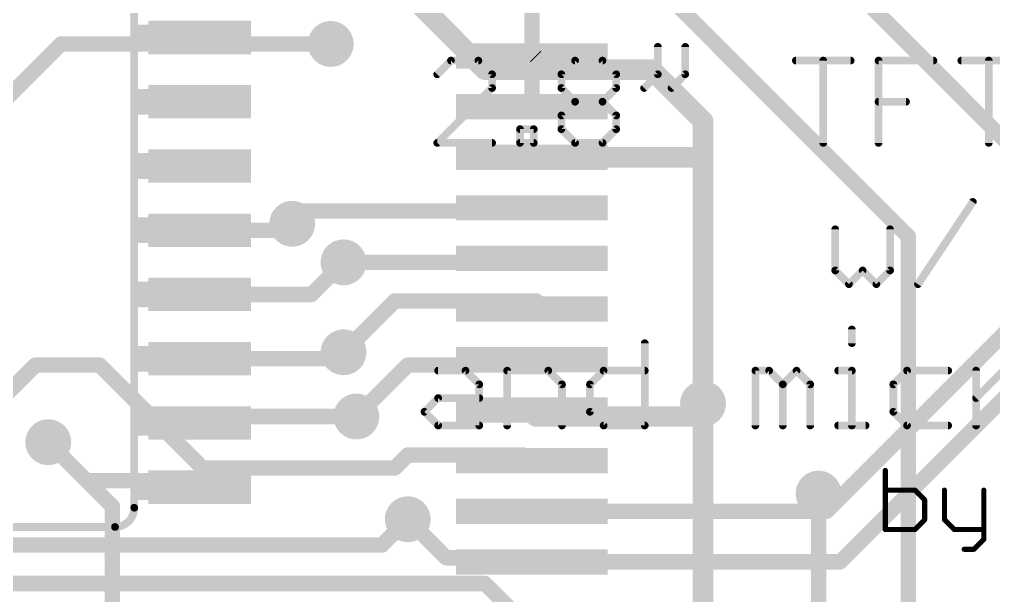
# Model space of a CAD drawing. Extents: x -5.1 to 70.5, y -0.2 to 53.5.
# Drawn here: x 32.2 to 51.47, y 31 to 42.39 of the extents above; entities that cross this region are included whole.
import ezdxf

# ---------------------------------------------------------------- set-up
doc = ezdxf.new("R2010")
doc.units = 0
for name, color, linetype in [('1', 12, 'CONTINUOUS'), ('16', 132, 'CONTINUOUS'), ('18', 110, 'CONTINUOUS'), ('21', 253, 'CONTINUOUS'), ('51', 253, 'CONTINUOUS')]:
    doc.layers.add(name, color=color, linetype=linetype)

# ---------------------------------------------------------------- blocks, each defined once
blk = doc.blocks.new('RECT')
blk.add_solid([(-0.5, -0.5), (0.5, -0.5), (-0.5, 0.5), (0.5, 0.5)])
blk = doc.blocks.new('ROUNDV')
at = {"const_width": 0.5}
blk.add_lwpolyline([(0, -0.25, 1), (0, 0.25, 1), (0, -0.25)], format="xyb", dxfattribs=at)

msp = doc.modelspace()

# ---------------------------------------------------------------- linework, layer by layer
at = {"layer": '1'}
for points, const_width in [([(55.626, 36.068), (46.736, 44.958)], 0.3048), ([(38.354, 44.45), (41.402, 41.402)], 0.4064), ([(49.784, 38.1), (45.212, 42.672)], 0.3048), ([(35.56, 41.91), (35.687, 42.037)], 0.3048), ([(38.354, 41.91), (35.56, 41.91)], 0.3048), ([(35.687, 42.037), (35.7632, 42.037)], 0.3048), ([(41.402, 41.402), (44.704, 41.402)], 0.4064), ([(44.704, 41.402), (45.72, 40.386)], 0.4064), ([(45.72, 40.386), (45.72, 34.798)], 0.4064), ([(35.7632, 38.227), (37.465, 38.227)], 0.3048), ([(37.465, 38.227), (37.592, 38.354)], 0.3048), ([(49.784, 29.21), (49.784, 38.1)], 0.3048), ([(37.973, 36.957), (38.608, 37.592)], 0.3048), ([(35.7632, 36.957), (37.973, 36.957)], 0.3048), ([(38.481, 35.687), (38.608, 35.814)], 0.3048), ([(35.7632, 35.687), (38.481, 35.687)], 0.3048), ([(45.72, 34.798), (45.72, 29.718)], 0.4064), ([(35.7632, 34.417), (35.8902, 34.544)], 0.3048), ([(35.8902, 34.544), (38.862, 34.544)], 0.3048), ([(32.766, 34.036), (33.528, 33.274)], 0.3048), ([(33.528, 33.274), (35.814, 33.274)], 0.3048), ([(35.814, 33.1978), (35.7632, 33.147)], 0.3048), ([(35.814, 33.274), (35.814, 33.1978)], 0.3048), ([(48.006, 28.194), (48.006, 33.02)], 0.3048), ([(39.37, 32.004), (39.878, 32.512)], 0.3048), ([(30.734, 32.004), (39.37, 32.004)], 0.3048), ([(29.464, 31.242), (41.402, 31.242)], 0.3048), ([(41.402, 31.242), (45.72, 26.924)], 0.3048)]:
    msp.add_lwpolyline(points, dxfattribs=dict(at, const_width=const_width))
for points, const_width in [([(35.56, 41.9862, 1), (35.56, 41.8338)], 0.1524), ([(35.5061, 41.9639, 1), (35.6139, 41.8561)], 0.1524), ([(35.687, 42.1132, 1), (35.687, 41.9608)], 0.1524), ([(35.7409, 41.9831, 1), (35.6331, 42.0909)], 0.1524), ([(35.7632, 41.9608, 1), (35.7632, 42.1132)], 0.1524), ([(38.354, 41.8338, 1), (38.354, 41.9862)], 0.1524), ([(41.402, 41.5036, 1), (41.402, 41.3004)], 0.2032), ([(41.3302, 41.3302, 1), (41.4738, 41.4738)], 0.2032), ([(44.7758, 41.4738, 1), (44.6322, 41.3302)], 0.2032), ([(44.704, 41.3004, 1), (44.704, 41.5036)], 0.2032), ([(45.8216, 40.386, 1), (45.6184, 40.386)], 0.2032), ([(45.6482, 40.3142, 1), (45.7918, 40.4578)], 0.2032), ([(35.7632, 38.3032, 1), (35.7632, 38.1508)], 0.1524), ([(37.4111, 38.2809, 1), (37.5189, 38.1731)], 0.1524), ([(37.465, 38.1508, 1), (37.465, 38.3032)], 0.1524), ([(37.6459, 38.3001, 1), (37.5381, 38.4079)], 0.1524), ([(49.8602, 38.1, 1), (49.7078, 38.1)], 0.1524), ([(49.7301, 38.0461, 1), (49.8379, 38.1539)], 0.1524), ([(38.6619, 37.5381, 1), (38.5541, 37.6459)], 0.1524), ([(35.7632, 37.0332, 1), (35.7632, 36.8808)], 0.1524), ([(37.9191, 37.0109, 1), (38.0269, 36.9031)], 0.1524), ([(37.973, 36.8808, 1), (37.973, 37.0332)], 0.1524), ([(38.6619, 35.7601, 1), (38.5541, 35.8679)], 0.1524), ([(35.7632, 35.7632, 1), (35.7632, 35.6108)], 0.1524), ([(38.4271, 35.7409, 1), (38.5349, 35.6331)], 0.1524), ([(38.481, 35.6108, 1), (38.481, 35.7632)], 0.1524), ([(45.8216, 34.798, 1), (45.6184, 34.798)], 0.2032), ([(45.6184, 34.798, 1), (45.8216, 34.798)], 0.2032), ([(35.8902, 34.6202, 1), (35.8902, 34.4678)], 0.1524), ([(35.9441, 34.4901, 1), (35.8363, 34.5979)], 0.1524), ([(38.862, 34.4678, 1), (38.862, 34.6202)], 0.1524), ([(35.7093, 34.4709, 1), (35.8171, 34.3631)], 0.1524), ([(32.8199, 34.0899, 1), (32.7121, 33.9821)], 0.1524), ([(33.528, 33.3502, 1), (33.528, 33.1978)], 0.1524), ([(33.4741, 33.2201, 1), (33.5819, 33.3279)], 0.1524), ([(35.8902, 33.274, 1), (35.7378, 33.274)], 0.1524), ([(35.8679, 33.1439, 1), (35.7601, 33.2517)], 0.1524), ([(35.814, 33.1978, 1), (35.814, 33.3502)], 0.1524), ([(35.7093, 33.2009, 1), (35.8171, 33.0931)], 0.1524), ([(35.7378, 33.1978, 1), (35.8902, 33.1978)], 0.1524), ([(48.0822, 33.02, 1), (47.9298, 33.02)], 0.1524), ([(39.9319, 32.4581, 1), (39.8241, 32.5659)], 0.1524), ([(39.3161, 32.0579, 1), (39.4239, 31.9501)], 0.1524), ([(39.37, 31.9278, 1), (39.37, 32.0802)], 0.1524), ([(41.4559, 31.2959, 1), (41.3481, 31.1881)], 0.1524), ([(41.402, 31.1658, 1), (41.402, 31.3182)], 0.1524)]:
    msp.add_lwpolyline(points, format="xyb", dxfattribs=dict(at, const_width=const_width))
at = {"layer": '16'}
for points, const_width in [([(42.334, 42.67), (42.334, 41.74)], 0.3048), ([(30.226, 39.116), (33.02, 41.91)], 0.3048), ([(33.02, 41.91), (38.354, 41.91)], 0.3048), ([(42.334, 41.74), (42.404, 41.67)], 0.3048), ([(42.404, 41.67), (42.334, 41.67)], 0.3048), ([(42.334, 41.67), (42.334, 40.724)], 0.3048), ([(42.404, 41.67), (42.418, 41.656)], 0.3048), ([(42.334, 40.724), (42.388, 40.67)], 0.3048), ([(42.388, 40.67), (42.334, 40.67)], 0.3048), ([(42.388, 40.67), (42.418, 40.64)], 0.3048), ([(48.434, 31.67), (57.404, 40.64)], 0.3048), ([(45.72, 39.67), (42.334, 39.67)], 0.4064), ([(45.72, 34.798), (45.72, 39.67)], 0.4064), ([(48.164, 32.67), (54.864, 39.37)], 0.3048), ([(37.592, 38.354), (37.846, 38.608)], 0.3048), ([(37.846, 38.608), (42.396, 38.608)], 0.3048), ([(42.396, 38.608), (42.334, 38.67)], 0.3048), ([(42.396, 38.608), (42.418, 38.608)], 0.3048), ([(42.164, 37.592), (42.242, 37.67)], 0.3048), ([(42.242, 37.67), (42.334, 37.67)], 0.3048), ([(38.608, 37.592), (42.164, 37.592)], 0.3048), ([(38.608, 35.814), (39.624, 36.83)], 0.3048), ([(39.624, 36.83), (42.418, 36.83)], 0.3048), ([(42.418, 36.754), (42.334, 36.67)], 0.3048), ([(42.418, 36.83), (42.418, 36.754)], 0.3048), ([(31.242, 34.29), (32.512, 35.56)], 0.3048), ([(32.512, 35.56), (33.782, 35.56)], 0.3048), ([(33.782, 35.56), (35.814, 33.528)], 0.3048), ([(38.862, 34.544), (39.878, 35.56)], 0.3048), ([(39.878, 35.56), (42.418, 35.56)], 0.3048), ([(42.418, 35.586), (42.334, 35.67)], 0.3048), ([(42.418, 35.56), (42.418, 35.586)], 0.3048), ([(45.72, 34.798), (45.466, 34.544)], 0.4064), ([(42.418, 34.586), (42.334, 34.67)], 0.4064), ([(42.418, 34.544), (42.418, 34.586)], 0.4064), ([(45.466, 34.544), (42.418, 34.544)], 0.4064), ([(34.036, 32.766), (32.766, 34.036)], 0.3048), ([(39.624, 33.528), (39.878, 33.782)], 0.3048), ([(39.878, 33.782), (42.164, 33.782)], 0.3048), ([(42.164, 33.782), (42.276, 33.67)], 0.3048), ([(42.276, 33.67), (42.334, 33.67)], 0.3048), ([(35.814, 33.528), (39.624, 33.528)], 0.3048), ([(48.006, 33.02), (47.752, 32.766)], 0.3048), ([(34.036, 22.098), (34.036, 32.766)], 0.3048), ([(47.752, 32.67), (42.334, 32.67)], 0.3048), ([(47.752, 32.766), (47.752, 32.67)], 0.3048), ([(47.752, 32.67), (48.164, 32.67)], 0.3048), ([(39.878, 32.512), (40.64, 31.75)], 0.3048), ([(40.64, 31.75), (42.418, 31.75)], 0.3048), ([(42.334, 31.67), (48.434, 31.67)], 0.3048), ([(42.338, 31.67), (42.334, 31.67)], 0.3048), ([(42.418, 31.75), (42.338, 31.67)], 0.3048)]:
    msp.add_lwpolyline(points, dxfattribs=dict(at, const_width=const_width))
for points, const_width in [([(33.02, 41.9862, 1), (33.02, 41.8338)], 0.1524), ([(33.0739, 41.8561, 1), (32.9661, 41.9639)], 0.1524), ([(38.354, 41.8338, 1), (38.354, 41.9862)], 0.1524), ([(42.3879, 41.7939, 1), (42.2801, 41.6861)], 0.1524), ([(42.334, 41.7462, 1), (42.334, 41.5938)], 0.1524), ([(42.4102, 41.67, 1), (42.2578, 41.67)], 0.1524), ([(42.4579, 41.7239, 1), (42.3501, 41.6161)], 0.1524), ([(42.404, 41.5938, 1), (42.404, 41.7462)], 0.1524), ([(42.2578, 41.74, 1), (42.4102, 41.74)], 0.1524), ([(42.3501, 41.6161, 1), (42.4579, 41.7239)], 0.1524), ([(42.3641, 41.6021, 1), (42.4719, 41.7099)], 0.1524), ([(42.3879, 40.7779, 1), (42.2801, 40.6701)], 0.1524), ([(42.334, 40.7462, 1), (42.334, 40.5938)], 0.1524), ([(42.2578, 40.724, 1), (42.4102, 40.724)], 0.1524), ([(42.4419, 40.7239, 1), (42.3341, 40.6161)], 0.1524), ([(42.3341, 40.6161, 1), (42.4419, 40.7239)], 0.1524), ([(42.3641, 40.5861, 1), (42.4719, 40.6939)], 0.1524), ([(42.388, 40.5938, 1), (42.388, 40.7462)], 0.1524), ([(42.334, 39.7716, 1), (42.334, 39.5684)], 0.2032), ([(45.8216, 39.67, 1), (45.6184, 39.67)], 0.2032), ([(45.72, 39.5684, 1), (45.72, 39.7716)], 0.2032), ([(37.846, 38.6842, 1), (37.846, 38.5318)], 0.1524), ([(37.8999, 38.5541, 1), (37.7921, 38.6619)], 0.1524), ([(42.3879, 38.7239, 1), (42.2801, 38.6161)], 0.1524), ([(42.396, 38.6842, 1), (42.396, 38.5318)], 0.1524), ([(42.3421, 38.5541, 1), (42.4499, 38.6619)], 0.1524), ([(42.396, 38.5318, 1), (42.396, 38.6842)], 0.1524), ([(42.418, 38.5318, 1), (42.418, 38.6842)], 0.1524), ([(37.5381, 38.4079, 1), (37.6459, 38.3001)], 0.1524), ([(42.242, 37.7462, 1), (42.242, 37.5938)], 0.1524), ([(42.2959, 37.6161, 1), (42.1881, 37.7239)], 0.1524), ([(42.334, 37.5938, 1), (42.334, 37.7462)], 0.1524), ([(38.608, 37.6682, 1), (38.608, 37.5158)], 0.1524), ([(42.1101, 37.6459, 1), (42.2179, 37.5381)], 0.1524), ([(42.164, 37.5158, 1), (42.164, 37.6682)], 0.1524), ([(39.624, 36.9062, 1), (39.624, 36.7538)], 0.1524), ([(39.6779, 36.7761, 1), (39.5701, 36.8839)], 0.1524), ([(42.4942, 36.83, 1), (42.3418, 36.83)], 0.1524), ([(42.3418, 36.754, 1), (42.4942, 36.754)], 0.1524), ([(42.4719, 36.7001, 1), (42.3641, 36.8079)], 0.1524), ([(42.418, 36.7538, 1), (42.418, 36.9062)], 0.1524), ([(42.2801, 36.7239, 1), (42.3879, 36.6161)], 0.1524), ([(38.5541, 35.8679, 1), (38.6619, 35.7601)], 0.1524), ([(32.512, 35.6362, 1), (32.512, 35.4838)], 0.1524), ([(32.5659, 35.5061, 1), (32.4581, 35.6139)], 0.1524), ([(33.8359, 35.6139, 1), (33.7281, 35.5061)], 0.1524), ([(33.782, 35.4838, 1), (33.782, 35.6362)], 0.1524), ([(39.878, 35.6362, 1), (39.878, 35.4838)], 0.1524), ([(39.9319, 35.5061, 1), (39.8241, 35.6139)], 0.1524), ([(42.3879, 35.7239, 1), (42.2801, 35.6161)], 0.1524), ([(42.4942, 35.586, 1), (42.3418, 35.586)], 0.1524), ([(42.3641, 35.5321, 1), (42.4719, 35.6399)], 0.1524), ([(42.418, 35.4838, 1), (42.418, 35.6362)], 0.1524), ([(42.3418, 35.56, 1), (42.4942, 35.56)], 0.1524), ([(45.6184, 34.798, 1), (45.8216, 34.798)], 0.2032), ([(45.7918, 34.7262, 1), (45.6482, 34.8698)], 0.2032), ([(42.4058, 34.7418, 1), (42.2622, 34.5982)], 0.2032), ([(42.5196, 34.586, 1), (42.3164, 34.586)], 0.2032), ([(42.418, 34.6456, 1), (42.418, 34.4424)], 0.2032), ([(42.3462, 34.5142, 1), (42.4898, 34.6578)], 0.2032), ([(45.3942, 34.6158, 1), (45.5378, 34.4722)], 0.2032), ([(45.466, 34.4424, 1), (45.466, 34.6456)], 0.2032), ([(38.8081, 34.5979, 1), (38.9159, 34.4901)], 0.1524), ([(42.3164, 34.544, 1), (42.5196, 34.544)], 0.2032), ([(32.8199, 34.0899, 1), (32.7121, 33.9821)], 0.1524), ([(39.878, 33.8582, 1), (39.878, 33.7058)], 0.1524), ([(39.9319, 33.7281, 1), (39.8241, 33.8359)], 0.1524), ([(42.2179, 33.8359, 1), (42.1101, 33.7281)], 0.1524), ([(42.164, 33.7058, 1), (42.164, 33.8582)], 0.1524), ([(42.276, 33.7462, 1), (42.276, 33.5938)], 0.1524), ([(42.2221, 33.6161, 1), (42.3299, 33.7239)], 0.1524), ([(42.334, 33.5938, 1), (42.334, 33.7462)], 0.1524), ([(35.814, 33.6042, 1), (35.814, 33.4518)], 0.1524), ([(35.7601, 33.4741, 1), (35.8679, 33.5819)], 0.1524), ([(39.5701, 33.5819, 1), (39.6779, 33.4741)], 0.1524), ([(39.624, 33.4518, 1), (39.624, 33.6042)], 0.1524), ([(48.0599, 32.9661, 1), (47.9521, 33.0739)], 0.1524), ([(34.1122, 32.766, 1), (33.9598, 32.766)], 0.1524), ([(33.9821, 32.7121, 1), (34.0899, 32.8199)], 0.1524), ([(42.334, 32.7462, 1), (42.334, 32.5938)], 0.1524), ([(47.8282, 32.766, 1), (47.6758, 32.766)], 0.1524), ([(47.6981, 32.8199, 1), (47.8059, 32.7121)], 0.1524), ([(47.752, 32.7462, 1), (47.752, 32.5938)], 0.1524), ([(47.752, 32.5938, 1), (47.752, 32.7462)], 0.1524), ([(48.1101, 32.7239, 1), (48.2179, 32.6161)], 0.1524), ([(48.164, 32.5938, 1), (48.164, 32.7462)], 0.1524), ([(39.9319, 32.5659, 1), (39.8241, 32.4581)], 0.1524), ([(47.6758, 32.67, 1), (47.8282, 32.67)], 0.1524), ([(40.64, 31.8262, 1), (40.64, 31.6738)], 0.1524), ([(40.5861, 31.6961, 1), (40.6939, 31.8039)], 0.1524), ([(42.334, 31.7462, 1), (42.334, 31.5938)], 0.1524), ([(42.334, 31.7462, 1), (42.334, 31.5938)], 0.1524), ([(42.2841, 31.7239, 1), (42.3919, 31.6161)], 0.1524), ([(42.338, 31.5938, 1), (42.338, 31.7462)], 0.1524), ([(42.4719, 31.6961, 1), (42.3641, 31.8039)], 0.1524), ([(42.418, 31.6738, 1), (42.418, 31.8262)], 0.1524), ([(48.3801, 31.7239, 1), (48.4879, 31.6161)], 0.1524), ([(48.434, 31.5938, 1), (48.434, 31.7462)], 0.1524)]:
    msp.add_lwpolyline(points, format="xyb", dxfattribs=dict(at, const_width=const_width))
at = {"layer": '21'}
for points, const_width in [([(44.8263, 41.8524), (44.8263, 41.31)], 0.1524), ([(45.3686, 41.8524), (45.3686, 41.31)], 0.1524), ([(40.7334, 41.5812), (40.4622, 41.31)], 0.1524), ([(41.2757, 41.5812), (40.7334, 41.5812)], 0.1524), ([(41.5469, 41.31), (41.2757, 41.5812)], 0.1524), ([(42.9179, 41.31), (43.1891, 41.5812)], 0.1524), ([(43.1891, 41.5812), (43.7314, 41.5812)], 0.1524), ([(43.7314, 41.5812), (44.0026, 41.31)], 0.1524), ([(47.5565, 41.5812), (48.6412, 41.5812)], 0.1524), ([(48.0989, 39.9542), (48.0989, 41.5812)], 0.1524), ([(49.1937, 39.9542), (49.1937, 41.5812)], 0.1524), ([(49.1937, 41.5812), (50.2784, 41.5812)], 0.1524), ([(50.8309, 41.5812), (51.9155, 41.5812)], 0.1524), ([(51.3732, 39.9542), (51.3732, 41.5812)], 0.1524), ([(41.5469, 41.0389), (41.5469, 41.31)], 0.1524), ([(42.9179, 41.0389), (42.9179, 41.31)], 0.1524), ([(44.0026, 41.31), (44.0026, 41.0389)], 0.1524), ([(44.8263, 41.31), (44.5551, 41.0389)], 0.1524), ([(45.3686, 41.31), (45.0974, 41.0389)], 0.1524), ([(40.4622, 39.9542), (41.5469, 41.0389)], 0.1524), ([(43.1891, 40.7677), (42.9179, 41.0389)], 0.1524), ([(44.0026, 41.0389), (43.7314, 40.7677)], 0.1524), ([(42.9179, 40.4965), (43.1891, 40.7677)], 0.1524), ([(43.1891, 40.7677), (43.7314, 40.7677)], 0.1524), ([(43.7314, 40.7677), (44.0026, 40.4965)], 0.1524), ([(49.1937, 40.7677), (49.736, 40.7677)], 0.1524), ([(42.9179, 40.2254), (42.9179, 40.4965)], 0.1524), ([(44.0026, 40.4965), (44.0026, 40.2254)], 0.1524), ([(42.0994, 39.9542), (42.0994, 40.2254)], 0.1524), ([(42.0994, 40.2254), (42.3705, 40.2254)], 0.1524), ([(42.3705, 40.2254), (42.3705, 39.9542)], 0.1524), ([(43.1891, 39.9542), (42.9179, 40.2254)], 0.1524), ([(44.0026, 40.2254), (43.7314, 39.9542)], 0.1524), ([(41.5469, 39.9542), (40.4622, 39.9542)], 0.1524), ([(42.3705, 39.9542), (42.0994, 39.9542)], 0.1524), ([(43.7314, 39.9542), (43.1891, 39.9542)], 0.1524), ([(49.9734, 37.1602), (51.058, 38.7872)], 0.1524), ([(48.3362, 38.2449), (48.3362, 37.4314)], 0.1524), ([(49.4209, 37.4314), (49.4209, 38.2449)], 0.1524), ([(48.3362, 37.4314), (48.6074, 37.1602)], 0.1524), ([(48.6074, 37.1602), (48.8785, 37.4314)], 0.1524), ([(48.8785, 37.4314), (49.1497, 37.1602)], 0.1524), ([(49.1497, 37.1602), (49.4209, 37.4314)], 0.1524), ([(48.6651, 36.2644), (48.6651, 35.9932)], 0.1524), ([(44.5672, 35.9932), (44.5672, 34.3662)], 0.1524), ([(40.4794, 35.4509), (41.0217, 35.4509)], 0.1524), ([(41.0217, 35.4509), (41.2929, 35.1797)], 0.1524), ([(41.8454, 34.3662), (41.8454, 35.4509)], 0.1524), ([(41.8454, 35.4509), (42.6589, 35.4509)], 0.1524), ([(42.6589, 35.4509), (42.93, 35.1797)], 0.1524), ([(43.4825, 35.1797), (43.7537, 35.4509)], 0.1524), ([(43.7537, 35.4509), (44.5672, 35.4509)], 0.1524), ([(46.7568, 34.3662), (46.7568, 35.4509)], 0.1524), ([(46.7568, 35.4509), (47.028, 35.4509)], 0.1524), ([(47.028, 35.4509), (47.2992, 35.1797)], 0.1524), ([(47.2992, 35.1797), (47.5703, 35.4509)], 0.1524), ([(47.5703, 35.4509), (47.8415, 35.1797)], 0.1524), ([(48.394, 35.4509), (48.6651, 35.4509)], 0.1524), ([(48.6651, 35.4509), (48.6651, 34.3662)], 0.1524), ([(49.7566, 35.4509), (49.4854, 35.1797)], 0.1524), ([(50.5701, 35.4509), (49.7566, 35.4509)], 0.1524), ([(51.1226, 34.3662), (51.1226, 35.4509)], 0.1524), ([(51.1226, 34.9085), (51.6649, 35.4509)], 0.1524), ([(41.2929, 35.1797), (41.2929, 34.3662)], 0.1524), ([(42.93, 35.1797), (42.93, 34.3662)], 0.1524), ([(43.4825, 34.6374), (43.4825, 35.1797)], 0.1524), ([(47.2992, 35.1797), (47.2992, 34.3662)], 0.1524), ([(47.8415, 35.1797), (47.8415, 34.3662)], 0.1524), ([(49.4854, 35.1797), (49.4854, 34.6374)], 0.1524), ([(40.2082, 34.6374), (40.4794, 34.9085)], 0.1524), ([(40.4794, 34.9085), (41.2929, 34.9085)], 0.1524), ([(40.4794, 34.3662), (40.2082, 34.6374)], 0.1524), ([(43.7537, 34.3662), (43.4825, 34.6374)], 0.1524), ([(49.4854, 34.6374), (49.7566, 34.3662)], 0.1524), ([(41.2929, 34.3662), (40.4794, 34.3662)], 0.1524), ([(44.5672, 34.3662), (43.7537, 34.3662)], 0.1524), ([(48.394, 34.3662), (48.9363, 34.3662)], 0.1524), ([(49.7566, 34.3662), (50.5701, 34.3662)], 0.1524), ([(49.3268, 33.4782), (49.3268, 32.3088)], 0.1016), ([(49.9115, 33.0884), (49.3268, 33.0884)], 0.1016), ([(50.1064, 32.8935), (49.9115, 33.0884)], 0.1016), ([(50.4962, 33.0884), (50.4962, 32.5037)], 0.1016), ([(51.2758, 33.0884), (51.2758, 32.1139)], 0.1016), ([(50.1064, 32.5037), (50.1064, 32.8935)], 0.1016), ([(27.3812, 32.3596), (34.0868, 32.3596)], 0.1524), ([(49.9115, 32.3088), (50.1064, 32.5037)], 0.1016), ([(50.4962, 32.5037), (50.6911, 32.3088)], 0.1016), ([(49.3268, 32.3088), (49.9115, 32.3088)], 0.1016), ([(50.6911, 32.3088), (51.2758, 32.3088)], 0.1016), ([(51.2758, 32.1139), (51.0809, 31.919)], 0.1016), ([(51.0809, 31.919), (50.886, 31.919)], 0.1016)]:
    msp.add_lwpolyline(points, dxfattribs=dict(at, const_width=const_width))
for points, const_width in [([(44.8644, 41.8524, 1), (44.7882, 41.8524)], 0.0762), ([(45.4067, 41.8524, 1), (45.3305, 41.8524)], 0.0762), ([(40.7334, 41.6193, 1), (40.7334, 41.5431)], 0.0762), ([(40.7603, 41.5542, 1), (40.7064, 41.6081)], 0.0762), ([(41.3026, 41.6081, 1), (41.2488, 41.5542)], 0.0762), ([(41.2757, 41.5431, 1), (41.2757, 41.6193)], 0.0762), ([(43.1891, 41.6193, 1), (43.1891, 41.5431)], 0.0762), ([(43.216, 41.5542, 1), (43.1622, 41.6081)], 0.0762), ([(43.7584, 41.6081, 1), (43.7045, 41.5542)], 0.0762), ([(43.7314, 41.5431, 1), (43.7314, 41.6193)], 0.0762), ([(47.5565, 41.6193, 1), (47.5565, 41.5431)], 0.0762), ([(48.137, 41.5812, 1), (48.0608, 41.5812)], 0.0762), ([(48.6412, 41.5431, 1), (48.6412, 41.6193)], 0.0762), ([(49.2318, 41.5812, 1), (49.1556, 41.5812)], 0.0762), ([(49.1937, 41.6193, 1), (49.1937, 41.5431)], 0.0762), ([(50.2784, 41.5431, 1), (50.2784, 41.6193)], 0.0762), ([(50.8309, 41.6193, 1), (50.8309, 41.5431)], 0.0762), ([(51.4113, 41.5812, 1), (51.3351, 41.5812)], 0.0762), ([(40.4353, 41.337, 1), (40.4891, 41.2831)], 0.0762), ([(41.585, 41.31, 1), (41.5088, 41.31)], 0.0762), ([(41.5199, 41.2831, 1), (41.5738, 41.337)], 0.0762), ([(42.956, 41.31, 1), (42.8798, 41.31)], 0.0762), ([(42.891, 41.337, 1), (42.9449, 41.2831)], 0.0762), ([(44.0407, 41.31, 1), (43.9645, 41.31)], 0.0762), ([(43.9757, 41.2831, 1), (44.0295, 41.337)], 0.0762), ([(44.7882, 41.31, 1), (44.8644, 41.31)], 0.0762), ([(44.8532, 41.2831, 1), (44.7993, 41.337)], 0.0762), ([(45.3305, 41.31, 1), (45.4067, 41.31)], 0.0762), ([(45.3955, 41.2831, 1), (45.3416, 41.337)], 0.0762), ([(41.5088, 41.0389, 1), (41.585, 41.0389)], 0.0762), ([(41.5738, 41.0119, 1), (41.5199, 41.0658)], 0.0762), ([(42.9449, 41.0658, 1), (42.891, 41.0119)], 0.0762), ([(42.8798, 41.0389, 1), (42.956, 41.0389)], 0.0762), ([(43.9645, 41.0389, 1), (44.0407, 41.0389)], 0.0762), ([(44.0295, 41.0119, 1), (43.9757, 41.0658)], 0.0762), ([(44.5281, 41.0658, 1), (44.582, 41.0119)], 0.0762), ([(45.0705, 41.0658, 1), (45.1244, 41.0119)], 0.0762), ([(43.1891, 40.8058, 1), (43.1891, 40.7296)], 0.0762), ([(43.216, 40.7408, 1), (43.1622, 40.7946)], 0.0762), ([(43.1622, 40.7408, 1), (43.216, 40.7946)], 0.0762), ([(43.7584, 40.7946, 1), (43.7045, 40.7408)], 0.0762), ([(43.7045, 40.7946, 1), (43.7584, 40.7408)], 0.0762), ([(43.7314, 40.7296, 1), (43.7314, 40.8058)], 0.0762), ([(49.1937, 40.8058, 1), (49.1937, 40.7296)], 0.0762), ([(49.736, 40.7296, 1), (49.736, 40.8058)], 0.0762), ([(42.956, 40.4965, 1), (42.8798, 40.4965)], 0.0762), ([(42.891, 40.5235, 1), (42.9449, 40.4696)], 0.0762), ([(44.0407, 40.4965, 1), (43.9645, 40.4965)], 0.0762), ([(43.9757, 40.4696, 1), (44.0295, 40.5235)], 0.0762), ([(42.1375, 40.2254, 1), (42.0613, 40.2254)], 0.0762), ([(42.0994, 40.2635, 1), (42.0994, 40.1873)], 0.0762), ([(42.4086, 40.2254, 1), (42.3324, 40.2254)], 0.0762), ([(42.3705, 40.1873, 1), (42.3705, 40.2635)], 0.0762), ([(42.9449, 40.2523, 1), (42.891, 40.1984)], 0.0762), ([(44.0295, 40.1984, 1), (43.9757, 40.2523)], 0.0762), ([(42.8798, 40.2254, 1), (42.956, 40.2254)], 0.0762), ([(43.9645, 40.2254, 1), (44.0407, 40.2254)], 0.0762), ([(40.4622, 39.9923, 1), (40.4622, 39.9161)], 0.0762), ([(40.4353, 39.9811, 1), (40.4891, 39.9273)], 0.0762), ([(41.5469, 39.9161, 1), (41.5469, 39.9923)], 0.0762), ([(42.0994, 39.9923, 1), (42.0994, 39.9161)], 0.0762), ([(42.0613, 39.9542, 1), (42.1375, 39.9542)], 0.0762), ([(42.3324, 39.9542, 1), (42.4086, 39.9542)], 0.0762), ([(42.3705, 39.9161, 1), (42.3705, 39.9923)], 0.0762), ([(43.1891, 39.9923, 1), (43.1891, 39.9161)], 0.0762), ([(43.1622, 39.9273, 1), (43.216, 39.9811)], 0.0762), ([(43.7045, 39.9811, 1), (43.7584, 39.9273)], 0.0762), ([(43.7314, 39.9161, 1), (43.7314, 39.9923)], 0.0762), ([(48.0608, 39.9542, 1), (48.137, 39.9542)], 0.0762), ([(49.1556, 39.9542, 1), (49.2318, 39.9542)], 0.0762), ([(51.3351, 39.9542, 1), (51.4113, 39.9542)], 0.0762), ([(51.0897, 38.7661, 1), (51.0263, 38.8083)], 0.0762), ([(48.3743, 38.2449, 1), (48.2981, 38.2449)], 0.0762), ([(49.459, 38.2449, 1), (49.3828, 38.2449)], 0.0762), ([(48.3631, 37.4583, 1), (48.3093, 37.4044)], 0.0762), ([(48.2981, 37.4314, 1), (48.3743, 37.4314)], 0.0762), ([(48.9055, 37.4583, 1), (48.8516, 37.4044)], 0.0762), ([(48.9055, 37.4044, 1), (48.8516, 37.4583)], 0.0762), ([(49.3828, 37.4314, 1), (49.459, 37.4314)], 0.0762), ([(49.4478, 37.4044, 1), (49.3939, 37.4583)], 0.0762), ([(48.5804, 37.1871, 1), (48.6343, 37.1333)], 0.0762), ([(48.5804, 37.1333, 1), (48.6343, 37.1871)], 0.0762), ([(49.1228, 37.1871, 1), (49.1766, 37.1333)], 0.0762), ([(49.1228, 37.1333, 1), (49.1766, 37.1871)], 0.0762), ([(49.9417, 37.1813, 1), (50.0051, 37.1391)], 0.0762), ([(48.7032, 36.2644, 1), (48.627, 36.2644)], 0.0762), ([(44.6053, 35.9932, 1), (44.5291, 35.9932)], 0.0762), ([(48.627, 35.9932, 1), (48.7032, 35.9932)], 0.0762), ([(40.4794, 35.489, 1), (40.4794, 35.4128)], 0.0762), ([(41.0486, 35.4778, 1), (40.9948, 35.4239)], 0.0762), ([(41.0217, 35.4128, 1), (41.0217, 35.489)], 0.0762), ([(41.8835, 35.4509, 1), (41.8073, 35.4509)], 0.0762), ([(41.8454, 35.489, 1), (41.8454, 35.4128)], 0.0762), ([(42.6858, 35.4778, 1), (42.6319, 35.4239)], 0.0762), ([(42.6589, 35.4128, 1), (42.6589, 35.489)], 0.0762), ([(43.7537, 35.489, 1), (43.7537, 35.4128)], 0.0762), ([(43.7806, 35.4239, 1), (43.7267, 35.4778)], 0.0762), ([(44.5672, 35.4128, 1), (44.5672, 35.489)], 0.0762), ([(46.7949, 35.4509, 1), (46.7187, 35.4509)], 0.0762), ([(46.7568, 35.489, 1), (46.7568, 35.4128)], 0.0762), ([(47.0549, 35.4778, 1), (47.001, 35.4239)], 0.0762), ([(47.028, 35.4128, 1), (47.028, 35.489)], 0.0762), ([(47.5973, 35.4778, 1), (47.5434, 35.4239)], 0.0762), ([(47.5973, 35.4239, 1), (47.5434, 35.4778)], 0.0762), ([(48.394, 35.489, 1), (48.394, 35.4128)], 0.0762), ([(48.7032, 35.4509, 1), (48.627, 35.4509)], 0.0762), ([(48.6651, 35.4128, 1), (48.6651, 35.489)], 0.0762), ([(49.7566, 35.489, 1), (49.7566, 35.4128)], 0.0762), ([(49.7835, 35.4239, 1), (49.7296, 35.4778)], 0.0762), ([(50.5701, 35.4128, 1), (50.5701, 35.489)], 0.0762), ([(51.1607, 35.4509, 1), (51.0845, 35.4509)], 0.0762), ([(41.331, 35.1797, 1), (41.2548, 35.1797)], 0.0762), ([(41.2659, 35.1528, 1), (41.3198, 35.2066)], 0.0762), ([(42.9681, 35.1797, 1), (42.8919, 35.1797)], 0.0762), ([(42.9031, 35.1528, 1), (42.957, 35.2066)], 0.0762), ([(43.5206, 35.1797, 1), (43.4444, 35.1797)], 0.0762), ([(43.4556, 35.2066, 1), (43.5095, 35.1528)], 0.0762), ([(47.3373, 35.1797, 1), (47.2611, 35.1797)], 0.0762), ([(47.2722, 35.2066, 1), (47.3261, 35.1528)], 0.0762), ([(47.2722, 35.1528, 1), (47.3261, 35.2066)], 0.0762), ([(47.8796, 35.1797, 1), (47.8034, 35.1797)], 0.0762), ([(47.8145, 35.1528, 1), (47.8684, 35.2066)], 0.0762), ([(49.5235, 35.1797, 1), (49.4473, 35.1797)], 0.0762), ([(49.4585, 35.2066, 1), (49.5124, 35.1528)], 0.0762), ([(40.4794, 34.9466, 1), (40.4794, 34.8704)], 0.0762), ([(40.5063, 34.8816, 1), (40.4524, 34.9355)], 0.0762), ([(41.2929, 34.8704, 1), (41.2929, 34.9466)], 0.0762), ([(51.0956, 34.9355, 1), (51.1495, 34.8816)], 0.0762), ([(40.2351, 34.6643, 1), (40.1813, 34.6104)], 0.0762), ([(40.1813, 34.6643, 1), (40.2351, 34.6104)], 0.0762), ([(43.5095, 34.6643, 1), (43.4556, 34.6104)], 0.0762), ([(49.5124, 34.6643, 1), (49.4585, 34.6104)], 0.0762), ([(43.4444, 34.6374, 1), (43.5206, 34.6374)], 0.0762), ([(49.4473, 34.6374, 1), (49.5235, 34.6374)], 0.0762), ([(40.4794, 34.4043, 1), (40.4794, 34.3281)], 0.0762), ([(40.4524, 34.3393, 1), (40.5063, 34.3931)], 0.0762), ([(41.2548, 34.3662, 1), (41.331, 34.3662)], 0.0762), ([(41.2929, 34.3281, 1), (41.2929, 34.4043)], 0.0762), ([(41.8073, 34.3662, 1), (41.8835, 34.3662)], 0.0762), ([(42.8919, 34.3662, 1), (42.9681, 34.3662)], 0.0762), ([(43.7537, 34.4043, 1), (43.7537, 34.3281)], 0.0762), ([(43.7267, 34.3393, 1), (43.7806, 34.3931)], 0.0762), ([(44.5291, 34.3662, 1), (44.6053, 34.3662)], 0.0762), ([(44.5672, 34.3281, 1), (44.5672, 34.4043)], 0.0762), ([(46.7187, 34.3662, 1), (46.7949, 34.3662)], 0.0762), ([(47.2611, 34.3662, 1), (47.3373, 34.3662)], 0.0762), ([(47.8034, 34.3662, 1), (47.8796, 34.3662)], 0.0762), ([(48.394, 34.4043, 1), (48.394, 34.3281)], 0.0762), ([(48.627, 34.3662, 1), (48.7032, 34.3662)], 0.0762), ([(48.9363, 34.3281, 1), (48.9363, 34.4043)], 0.0762), ([(49.7566, 34.4043, 1), (49.7566, 34.3281)], 0.0762), ([(49.7296, 34.3393, 1), (49.7835, 34.3931)], 0.0762), ([(50.5701, 34.3281, 1), (50.5701, 34.4043)], 0.0762), ([(51.0845, 34.3662, 1), (51.1607, 34.3662)], 0.0762), ([(49.3522, 33.4782, 1), (49.3014, 33.4782)], 0.0508), ([(49.3268, 33.1138, 1), (49.3268, 33.063)], 0.0508), ([(49.9295, 33.1064, 1), (49.8935, 33.0704)], 0.0508), ([(49.9115, 33.063, 1), (49.9115, 33.1138)], 0.0508), ([(50.5216, 33.0884, 1), (50.4708, 33.0884)], 0.0508), ([(51.3012, 33.0884, 1), (51.2504, 33.0884)], 0.0508), ([(34.0868, 32.3596, 0.4142), (34.4678, 32.7406)], 0.1524), ([(34.5059, 32.7406, 1), (34.4297, 32.7406)], 0.0762), ([(50.1318, 32.8935, 1), (50.081, 32.8935)], 0.0508), ([(50.0884, 32.8755, 1), (50.1244, 32.9115)], 0.0508), ([(34.0868, 32.3977, 1), (34.0868, 32.3215)], 0.0762), ([(34.0868, 32.3215, 1), (34.0868, 32.3977)], 0.0762), ([(50.081, 32.5037, 1), (50.1318, 32.5037)], 0.0508), ([(50.1244, 32.4857, 1), (50.0884, 32.5217)], 0.0508), ([(50.5142, 32.5217, 1), (50.4782, 32.4857)], 0.0508), ([(50.4708, 32.5037, 1), (50.5216, 32.5037)], 0.0508), ([(49.3268, 32.3342, 1), (49.3268, 32.2834)], 0.0508), ([(49.3014, 32.3088, 1), (49.3522, 32.3088)], 0.0508), ([(49.8935, 32.3268, 1), (49.9295, 32.2908)], 0.0508), ([(49.9115, 32.2834, 1), (49.9115, 32.3342)], 0.0508), ([(50.6911, 32.3342, 1), (50.6911, 32.2834)], 0.0508), ([(50.6731, 32.2908, 1), (50.7091, 32.3268)], 0.0508), ([(51.2758, 32.2834, 1), (51.2758, 32.3342)], 0.0508), ([(51.2504, 32.1139, 1), (51.3012, 32.1139)], 0.0508), ([(51.2938, 32.0959, 1), (51.2578, 32.1319)], 0.0508), ([(50.886, 31.9444, 1), (50.886, 31.8936)], 0.0508), ([(51.0629, 31.937, 1), (51.0989, 31.901)], 0.0508), ([(51.0809, 31.8936, 1), (51.0809, 31.9444)], 0.0508)]:
    msp.add_lwpolyline(points, format="xyb", dxfattribs=dict(at, const_width=const_width))
at = {"layer": '51', "const_width": 0.1524}
msp.add_lwpolyline([(34.4678, 32.7406), (34.4678, 44.9834)], dxfattribs=at)
at = {"layer": '51', "const_width": 0.0762}
msp.add_lwpolyline([(34.4297, 32.7406, 1), (34.5059, 32.7406)], format="xyb", dxfattribs=at)

# ---------------------------------------------------------------- block references
at = {"layer": '1', "xscale": 0.6604, "yscale": 2.032, "rotation": 270}
for p in [(35.7632, 42.037), (35.7632, 40.767), (35.7632, 39.497), (35.7632, 38.227), (35.7632, 36.957), (35.7632, 35.687), (35.7632, 34.417), (35.7632, 33.147)]:
    msp.add_blockref('RECT', p, dxfattribs=at)
at = {"layer": '16', "xscale": 0.5, "yscale": 3, "rotation": 270}
for p in [(42.334, 41.67), (42.334, 40.67), (42.334, 39.67), (42.334, 38.67), (42.334, 37.67), (42.334, 36.67), (42.334, 35.67), (42.334, 34.67), (42.334, 33.67), (42.334, 32.67), (42.334, 31.67)]:
    msp.add_blockref('RECT', p, dxfattribs=at)
at = {"layer": '18', "xscale": 0.9064, "yscale": 0.9064}
for p in [(38.354, 41.91), (38.354, 41.91), (37.592, 38.354), (37.592, 38.354), (38.608, 37.592), (38.608, 37.592), (38.608, 35.814), (38.608, 35.814), (45.72, 34.798), (45.72, 34.798), (38.862, 34.544), (38.862, 34.544), (32.766, 34.036), (32.766, 34.036), (48.006, 33.02), (48.006, 33.02), (39.878, 32.512), (39.878, 32.512)]:
    msp.add_blockref('ROUNDV', p, dxfattribs=at)
at = {"layer": '51', "xscale": 0.508, "rotation": 270}
for p, yscale in [((34.5313, 42.037), 0.127), ((35.3314, 42.037), 1.4732), ((34.5313, 40.767), 0.127), ((35.3314, 40.767), 1.4732), ((34.5313, 39.497), 0.127), ((35.3314, 39.497), 1.4732), ((34.5313, 38.227), 0.127), ((35.3314, 38.227), 1.4732), ((34.5313, 36.957), 0.127), ((35.3314, 36.957), 1.4732), ((34.5313, 35.687), 0.127), ((35.3314, 35.687), 1.4732), ((34.5313, 34.417), 0.127), ((35.3314, 34.417), 1.4732), ((34.5313, 33.147), 0.127), ((35.3314, 33.147), 1.4732)]:
    msp.add_blockref('RECT', p, dxfattribs=dict(at, yscale=yscale))

doc.saveas('drawing.dxf')
